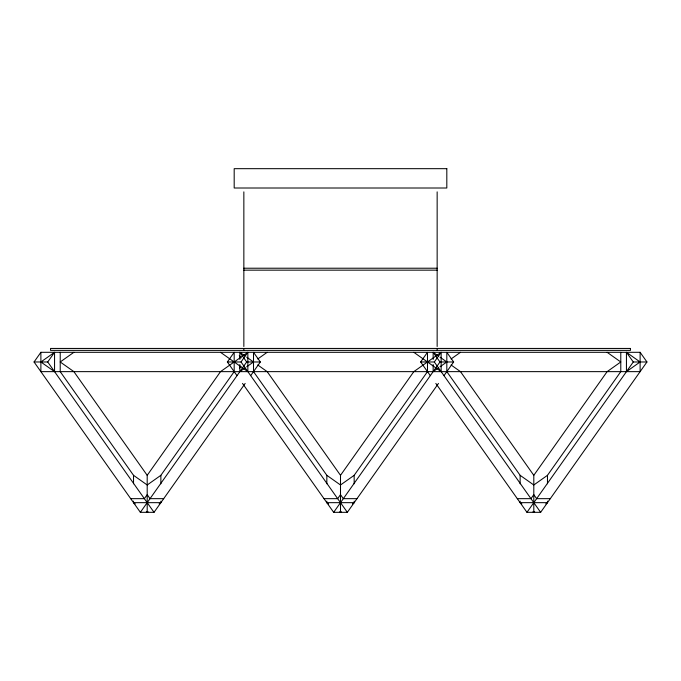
<?xml version="1.0" encoding="UTF-8"?>
<svg xmlns="http://www.w3.org/2000/svg" width="681" height="681" viewBox="0 0 681 681"><rect width="100%" height="100%" fill="white"/><g stroke="black" fill="none" stroke-linecap="round" stroke-linejoin="round"><path stroke-width="1.02" d="M245.169 383.437L154.034 512.325L140.363 512.325L34.05 361.977L40.886 352.307L640.114 352.307L646.95 361.977L540.637 512.325L526.966 512.325L435.831 383.437M34.05 361.977L47.721 361.977L54.557 352.307L54.557 371.639L40.886 361.977L54.557 352.307M146.347 511.72L147.198 512.325L147.198 475.321L220.516 371.639L247.85 352.307L247.85 371.639L220.516 352.307M237.014 375.64L227.352 361.977L234.187 352.307L234.187 371.639L160.869 475.321L147.198 484.991L133.527 475.321L60.217 371.639L60.217 352.307M227.352 361.977L241.023 361.977L247.85 352.307M239.567 368.029L240.793 366.301M140.363 512.325L246.684 361.977L260.346 361.977L253.511 352.307L253.511 371.639L326.829 475.321L340.5 484.991L354.171 475.321L427.489 371.639L427.489 352.307L420.654 361.977L430.315 375.64M250.685 375.64L260.346 361.977M339.649 511.72L340.5 512.325L340.5 475.321L413.818 371.639L441.152 352.307L441.152 371.639L413.818 352.307M420.654 361.977L434.316 361.977L441.152 352.307M242.53 383.437L333.664 512.325L439.977 361.977L453.648 361.977L446.813 352.307L446.813 371.639L520.131 475.321L533.802 484.991L547.473 475.321L620.783 371.639L620.783 352.307M333.664 512.325L347.336 512.325L438.47 383.437M443.986 375.64L453.648 361.977M532.942 511.72L533.802 512.325L533.802 475.321L607.12 371.639L620.783 361.977L607.12 352.307M526.966 512.325L633.279 361.977L646.95 361.977M73.88 352.307L60.217 361.977L73.88 371.639L147.198 475.321M244.973 368.012L239.848 371.639L239.848 364.514M246.684 366.804L253.511 361.977L246.684 357.142M257.784 358.955L267.182 352.307M147.198 512.325L148.058 511.72M159.158 503.872L160.869 502.663L160.869 501.156M438.275 368.012L433.15 371.639L433.15 364.514M439.977 366.804L446.813 361.977L439.977 357.142M451.086 358.955L460.484 352.307M340.5 512.325L341.351 511.72M352.46 503.872L354.171 502.663L354.171 501.156M533.802 512.325L534.653 511.72M545.762 503.872L547.473 502.663L547.473 501.156M243.849 268.22L437.151 268.22M243.849 270.153L437.151 270.153M130.701 498.662L144.372 498.662L147.198 494.653L150.033 498.662L163.695 498.662M324.003 498.662L337.665 498.662L340.5 494.653L343.335 498.662L356.997 498.662M517.305 498.662L530.967 498.662L533.802 494.653L536.628 498.662L550.299 498.662M133.527 501.156L133.527 502.663L160.869 502.663M326.829 501.156L326.829 502.663L354.171 502.663M520.131 501.156L520.131 502.663L547.473 502.663M626.443 352.307L640.114 361.977L626.443 371.639L626.443 352.307L633.279 361.977M433.15 359.432L433.15 352.307L438.275 355.933M451.086 364.99L460.484 371.639L533.802 475.321M520.131 502.663L521.842 503.872M239.848 359.432L239.848 352.307L244.973 355.933M257.784 364.99L267.182 371.639L340.5 475.321M326.829 502.663L328.54 503.872M133.527 502.663L135.238 503.872M433.15 352.307L439.977 361.977M434.316 361.977L540.637 512.325M239.848 352.307L246.684 361.977M239.295 355.533L241.006 357.951M241.023 361.977L347.336 512.325M47.721 361.977L154.034 512.325M640.114 352.307L640.114 371.639L40.886 371.639L40.886 352.307M547.473 475.321L547.473 483.782M520.131 475.321L520.131 483.782M437.151 191.872L437.151 346.51M437.151 348.442L437.151 350.375M354.171 475.321L354.171 483.782M326.829 475.321L326.829 483.782M243.849 191.872L243.849 346.51M243.849 348.442L243.849 350.375M160.869 475.321L160.869 483.782M133.527 475.321L133.527 483.782M446.813 168.675L234.187 168.675L234.187 188.007L446.813 188.007L446.813 168.675M630.453 348.442L50.547 348.442L50.547 350.375L630.453 350.375L630.453 348.442"/></g></svg>
